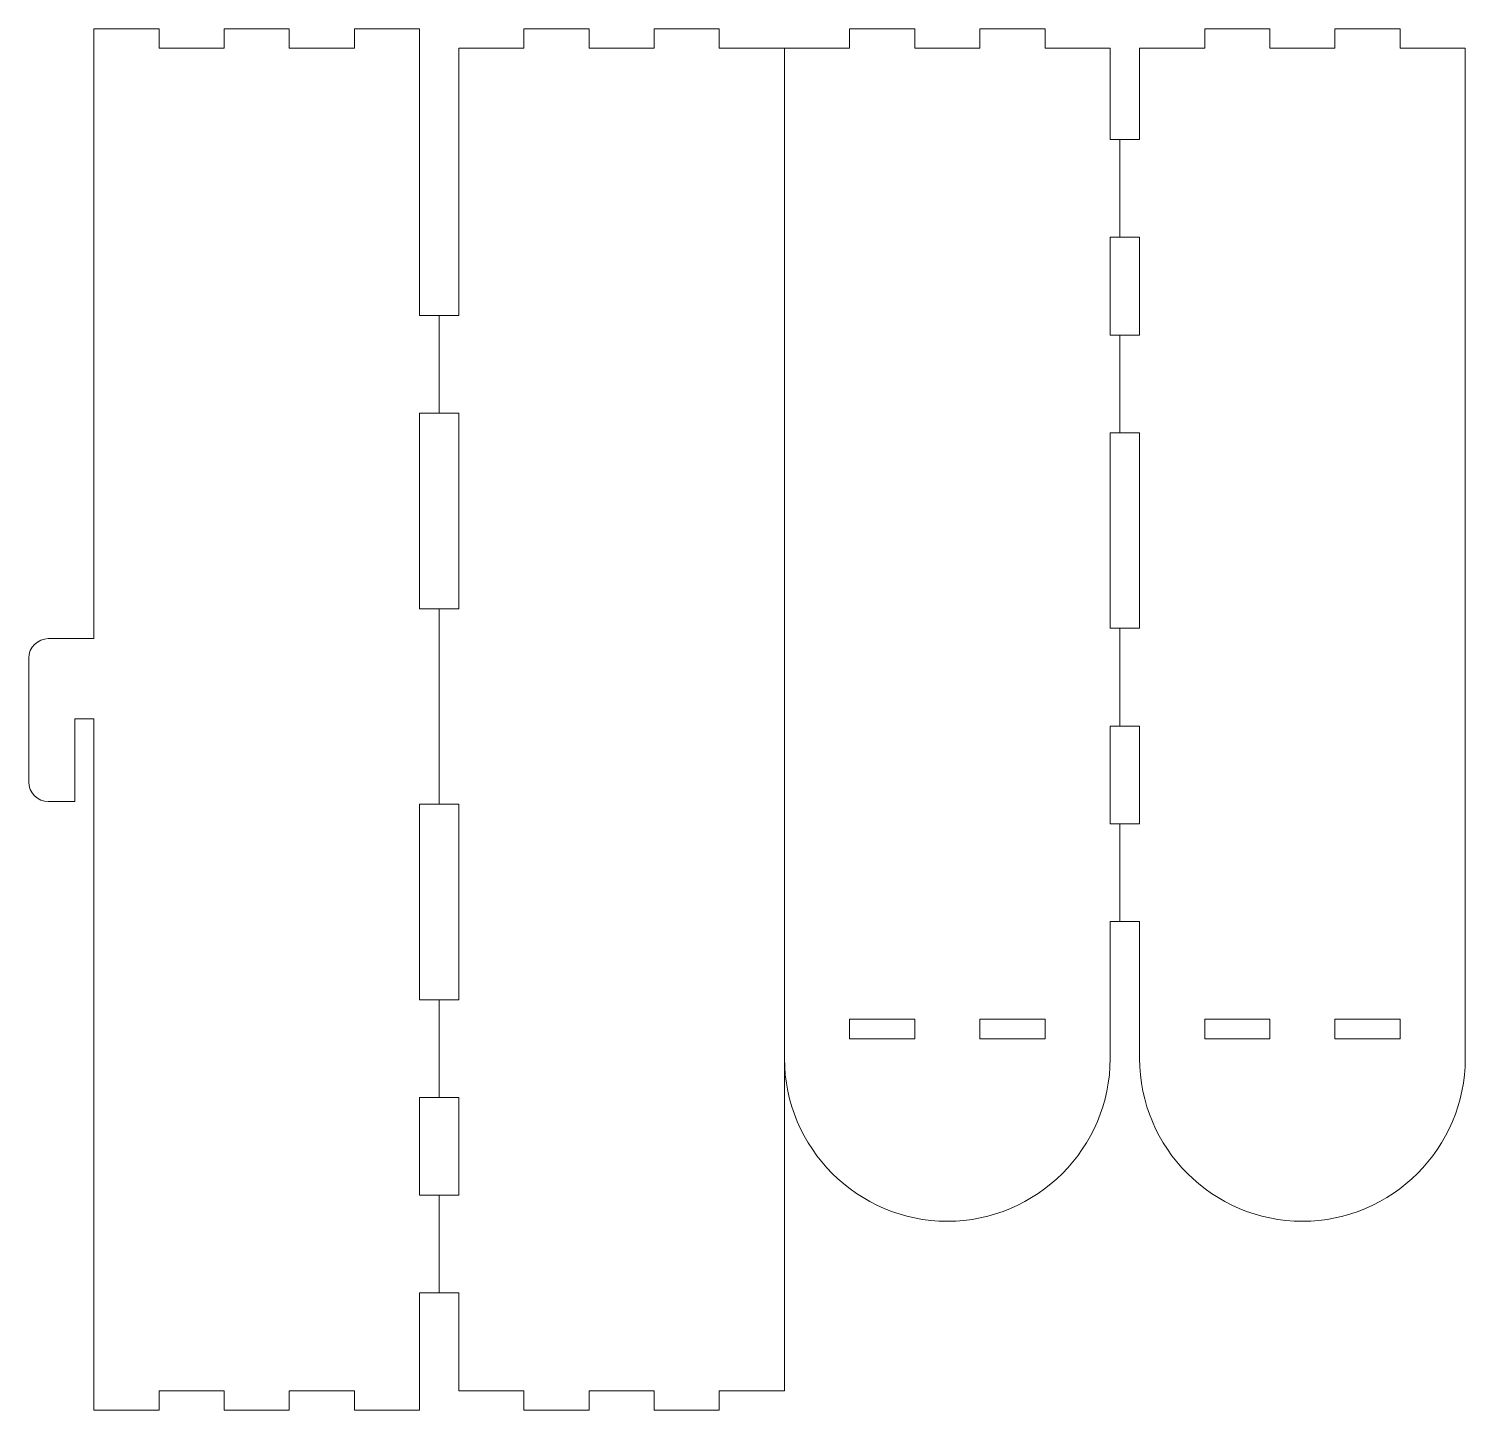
# Model space of a CAD drawing. Header units: millimetres. Extents: x -246 to 355, y -193 to 290.
# Drawn here: x -246.2 to -25.7, y -193.1 to 18.9 of the extents above; entities that cross this region are included whole.
import ezdxf

# ---------------------------------------------------------------- set-up
doc = ezdxf.new("R2010")
doc.units = ezdxf.units.MM
doc.header["$MEASUREMENT"] = 0
doc.layers.add('layer 1', color=7, linetype='Continuous')

msp = doc.modelspace()

# ---------------------------------------------------------------- linework, layer by layer
at = {"layer": 'layer 1', "color": 250, "lineweight": 20}
for points, knots in [([(-236.2443, 15.857), (-236.2443, 15.857), (-236.2443, 18.857), (-236.2443, 18.857), (-236.2443, 18.857), (-236.2443, 18.857), (-226.2443, 18.857), (-226.2443, 18.857), (-226.2443, 18.857), (-226.2443, 18.857), (-226.2443, 15.857), (-226.2443, 15.857)], [0, 0, 0, 0, 0.25, 0.25, 0.25, 0.25, 0.5, 0.5, 0.5, 0.5, 1, 1, 1, 1]), ([(-216.2443, 15.857), (-216.2443, 15.857), (-216.2443, 18.857), (-216.2443, 18.857), (-216.2443, 18.857), (-216.2443, 18.857), (-206.2443, 18.857), (-206.2443, 18.857), (-206.2443, 18.857), (-206.2443, 18.857), (-206.2443, 15.857), (-206.2443, 15.857)], [0, 0, 0, 0, 0.25, 0.25, 0.25, 0.25, 0.5, 0.5, 0.5, 0.5, 1, 1, 1, 1]), ([(-196.2443, 15.857), (-196.2443, 15.857), (-196.2443, 18.857), (-196.2443, 18.857), (-196.2443, 18.857), (-196.2443, 18.857), (-186.2443, 18.857), (-186.2443, 18.857), (-186.2443, 18.857), (-186.2443, 18.857), (-186.2443, 15.857), (-186.2443, 15.857)], [0, 0, 0, 0, 0.25, 0.25, 0.25, 0.25, 0.5, 0.5, 0.5, 0.5, 1, 1, 1, 1]), ([(-130.2443, 15.857), (-130.2443, 15.857), (-140.2443, 15.857), (-140.2443, 15.857), (-140.2443, 15.857), (-140.2443, 15.857), (-140.2443, 18.857), (-140.2443, 18.857), (-140.2443, 18.857), (-140.2443, 18.857), (-150.2443, 18.857), (-150.2443, 18.857), (-150.2443, 18.857), (-150.2443, 18.857), (-150.2443, 15.857), (-150.2443, 15.857), (-150.2443, 15.857), (-150.2443, 15.857), (-160.2443, 15.857), (-160.2443, 15.857), (-160.2443, 15.857), (-160.2443, 15.857), (-160.2443, 18.857), (-160.2443, 18.857), (-160.2443, 18.857), (-160.2443, 18.857), (-170.2443, 18.857), (-170.2443, 18.857), (-170.2443, 18.857), (-170.2443, 18.857), (-170.2443, 15.857), (-170.2443, 15.857), (-170.2443, 15.857), (-170.2443, 15.857), (-180.2443, 15.857), (-180.2443, 15.857), (-180.2443, 15.857), (-180.2443, 15.857), (-180.2443, -25.143), (-180.2443, -25.143), (-180.2443, -25.143), (-180.2443, -25.143), (-183.2443, -25.143), (-183.2443, -25.143)], [0, 0, 0, 0, 0.08333333, 0.08333333, 0.08333333, 0.08333333, 0.16666667, 0.16666667, 0.16666667, 0.16666667, 0.25, 0.25, 0.25, 0.25, 0.33333333, 0.33333333, 0.33333333, 0.33333333, 0.41666667, 0.41666667, 0.41666667, 0.41666667, 0.5, 0.5, 0.5, 0.5, 0.58333333, 0.58333333, 0.58333333, 0.58333333, 0.66666667, 0.66666667, 0.66666667, 0.66666667, 0.75, 0.75, 0.75, 0.75, 0.83333333, 0.83333333, 0.83333333, 0.83333333, 1, 1, 1, 1]), ([(-77.2443, -118.143), (-77.2443, -118.143), (-80.2443, -118.143), (-80.2443, -118.143), (-80.2443, -118.143), (-80.2443, -118.143), (-80.2443, -139.143), (-80.2443, -139.143), (-80.2443, -139.143), (-80.2443, -152.8931), (-91.4942, -164.143), (-105.2443, -164.143), (-105.2443, -164.143), (-118.9944, -164.143), (-130.2443, -152.8931), (-130.2443, -139.143), (-130.2443, -139.143), (-130.2443, -139.143), (-130.2443, 15.857), (-130.2443, 15.857), (-130.2443, 15.857), (-130.2443, 15.857), (-120.2443, 15.857), (-120.2443, 15.857), (-120.2443, 15.857), (-120.2443, 15.857), (-120.2443, 18.857), (-120.2443, 18.857), (-120.2443, 18.857), (-120.2443, 18.857), (-110.2443, 18.857), (-110.2443, 18.857), (-110.2443, 18.857), (-110.2443, 18.857), (-110.2443, 15.857), (-110.2443, 15.857), (-110.2443, 15.857), (-110.2443, 15.857), (-100.2443, 15.857), (-100.2443, 15.857), (-100.2443, 15.857), (-100.2443, 15.857), (-100.2443, 18.857), (-100.2443, 18.857), (-100.2443, 18.857), (-100.2443, 18.857), (-90.2443, 18.857), (-90.2443, 18.857), (-90.2443, 18.857), (-90.2443, 18.857), (-90.2443, 15.857), (-90.2443, 15.857), (-90.2443, 15.857), (-90.2443, 15.857), (-80.2443, 15.857), (-80.2443, 15.857), (-80.2443, 15.857), (-80.2443, 15.857), (-80.2443, 1.857), (-80.2443, 1.857), (-80.2443, 1.857), (-80.2443, 1.857), (-77.2443, 1.857), (-77.2443, 1.857)], [0, 0, 0, 0, 0.05882353, 0.05882353, 0.05882353, 0.05882353, 0.11764706, 0.11764706, 0.11764706, 0.11764706, 0.17647059, 0.17647059, 0.17647059, 0.17647059, 0.23529412, 0.23529412, 0.23529412, 0.23529412, 0.29411765, 0.29411765, 0.29411765, 0.29411765, 0.35294118, 0.35294118, 0.35294118, 0.35294118, 0.41176471, 0.41176471, 0.41176471, 0.41176471, 0.47058824, 0.47058824, 0.47058824, 0.47058824, 0.52941176, 0.52941176, 0.52941176, 0.52941176, 0.58823529, 0.58823529, 0.58823529, 0.58823529, 0.64705882, 0.64705882, 0.64705882, 0.64705882, 0.70588235, 0.70588235, 0.70588235, 0.70588235, 0.76470588, 0.76470588, 0.76470588, 0.76470588, 0.82352941, 0.82352941, 0.82352941, 0.82352941, 0.88235294, 0.88235294, 0.88235294, 0.88235294, 1, 1, 1, 1]), ([(-25.7443, -139.143), (-25.7443, -139.143), (-25.7443, 15.857), (-25.7443, 15.857), (-25.7443, 15.857), (-25.7443, 15.857), (-35.7443, 15.857), (-35.7443, 15.857), (-35.7443, 15.857), (-35.7443, 15.857), (-35.7443, 18.857), (-35.7443, 18.857), (-35.7443, 18.857), (-35.7443, 18.857), (-45.7443, 18.857), (-45.7443, 18.857), (-45.7443, 18.857), (-45.7443, 18.857), (-45.7443, 15.857), (-45.7443, 15.857), (-45.7443, 15.857), (-45.7443, 15.857), (-55.7443, 15.857), (-55.7443, 15.857), (-55.7443, 15.857), (-55.7443, 15.857), (-55.7443, 18.857), (-55.7443, 18.857), (-55.7443, 18.857), (-55.7443, 18.857), (-65.7443, 18.857), (-65.7443, 18.857), (-65.7443, 18.857), (-65.7443, 18.857), (-65.7443, 15.857), (-65.7443, 15.857), (-65.7443, 15.857), (-65.7443, 15.857), (-75.7443, 15.857), (-75.7443, 15.857), (-75.7443, 15.857), (-75.7443, 15.857), (-75.7443, 1.857), (-75.7443, 1.857), (-75.7443, 1.857), (-75.7443, 1.857), (-78.7443, 1.857), (-78.7443, 1.857), (-78.7443, 1.857), (-78.7443, 1.857), (-78.7443, -13.143), (-78.7443, -13.143), (-78.7443, -13.143), (-78.7443, -13.143), (-75.7443, -13.143), (-75.7443, -13.143), (-75.7443, -13.143), (-75.7443, -13.143), (-75.7443, -28.143), (-75.7443, -28.143), (-75.7443, -28.143), (-75.7443, -28.143), (-78.7443, -28.143), (-78.7443, -28.143), (-78.7443, -28.143), (-78.7443, -28.143), (-78.7443, -43.143), (-78.7443, -43.143), (-78.7443, -43.143), (-78.7443, -43.143), (-75.7443, -43.143), (-75.7443, -43.143), (-75.7443, -43.143), (-75.7443, -43.143), (-75.7443, -73.143), (-75.7443, -73.143), (-75.7443, -73.143), (-75.7443, -73.143), (-78.7443, -73.143), (-78.7443, -73.143), (-78.7443, -73.143), (-78.7443, -73.143), (-78.7443, -88.143), (-78.7443, -88.143), (-78.7443, -88.143), (-78.7443, -88.143), (-75.7443, -88.143), (-75.7443, -88.143), (-75.7443, -88.143), (-75.7443, -88.143), (-75.7443, -103.143), (-75.7443, -103.143), (-75.7443, -103.143), (-75.7443, -103.143), (-78.7443, -103.143), (-78.7443, -103.143), (-78.7443, -103.143), (-78.7443, -103.143), (-78.7443, -118.143), (-78.7443, -118.143), (-78.7443, -118.143), (-78.7443, -118.143), (-75.7443, -118.143), (-75.7443, -118.143), (-75.7443, -118.143), (-75.7443, -118.143), (-75.7443, -139.143), (-75.7443, -139.143), (-75.7443, -139.143), (-75.7443, -152.8931), (-64.4944, -164.143), (-50.7443, -164.143), (-50.7443, -164.143), (-36.9942, -164.143), (-25.7443, -152.8931), (-25.7443, -139.143)], [0, 0, 0, 0, 0.03333333, 0.03333333, 0.03333333, 0.03333333, 0.06666667, 0.06666667, 0.06666667, 0.06666667, 0.1, 0.1, 0.1, 0.1, 0.13333333, 0.13333333, 0.13333333, 0.13333333, 0.16666667, 0.16666667, 0.16666667, 0.16666667, 0.2, 0.2, 0.2, 0.2, 0.23333333, 0.23333333, 0.23333333, 0.23333333, 0.26666667, 0.26666667, 0.26666667, 0.26666667, 0.3, 0.3, 0.3, 0.3, 0.33333333, 0.33333333, 0.33333333, 0.33333333, 0.36666667, 0.36666667, 0.36666667, 0.36666667, 0.4, 0.4, 0.4, 0.4, 0.43333333, 0.43333333, 0.43333333, 0.43333333, 0.46666667, 0.46666667, 0.46666667, 0.46666667, 0.5, 0.5, 0.5, 0.5, 0.53333333, 0.53333333, 0.53333333, 0.53333333, 0.56666667, 0.56666667, 0.56666667, 0.56666667, 0.6, 0.6, 0.6, 0.6, 0.63333333, 0.63333333, 0.63333333, 0.63333333, 0.66666667, 0.66666667, 0.66666667, 0.66666667, 0.7, 0.7, 0.7, 0.7, 0.73333333, 0.73333333, 0.73333333, 0.73333333, 0.76666667, 0.76666667, 0.76666667, 0.76666667, 0.8, 0.8, 0.8, 0.8, 0.83333333, 0.83333333, 0.83333333, 0.83333333, 0.86666667, 0.86666667, 0.86666667, 0.86666667, 0.9, 0.9, 0.9, 0.9, 0.93333333, 0.93333333, 0.93333333, 0.93333333, 1, 1, 1, 1]), ([(-77.2443, -28.143), (-77.2443, -28.143), (-80.2443, -28.143), (-80.2443, -28.143), (-80.2443, -28.143), (-80.2443, -28.143), (-80.2443, -13.143), (-80.2443, -13.143), (-80.2443, -13.143), (-80.2443, -13.143), (-77.2443, -13.143), (-77.2443, -13.143)], [0, 0, 0, 0, 0.25, 0.25, 0.25, 0.25, 0.5, 0.5, 0.5, 0.5, 1, 1, 1, 1]), ([(-186.2443, -40.143), (-186.2443, -40.143), (-183.2443, -40.143), (-183.2443, -40.143), (-183.2443, -40.143), (-183.2443, -40.143), (-183.2443, -25.143), (-183.2443, -25.143), (-183.2443, -25.143), (-183.2443, -25.143), (-186.2443, -25.143), (-186.2443, -25.143)], [0, 0, 0, 0, 0.25, 0.25, 0.25, 0.25, 0.5, 0.5, 0.5, 0.5, 1, 1, 1, 1]), ([(-183.2443, -40.143), (-183.2443, -40.143), (-180.2443, -40.143), (-180.2443, -40.143), (-180.2443, -40.143), (-180.2443, -40.143), (-180.2443, -70.143), (-180.2443, -70.143), (-180.2443, -70.143), (-180.2443, -70.143), (-183.2443, -70.143), (-183.2443, -70.143)], [0, 0, 0, 0, 0.25, 0.25, 0.25, 0.25, 0.5, 0.5, 0.5, 0.5, 1, 1, 1, 1]), ([(-77.2443, -73.143), (-77.2443, -73.143), (-80.2443, -73.143), (-80.2443, -73.143), (-80.2443, -73.143), (-80.2443, -73.143), (-80.2443, -43.143), (-80.2443, -43.143), (-80.2443, -43.143), (-80.2443, -43.143), (-77.2443, -43.143), (-77.2443, -43.143)], [0, 0, 0, 0, 0.25, 0.25, 0.25, 0.25, 0.5, 0.5, 0.5, 0.5, 1, 1, 1, 1]), ([(-186.2443, -100.143), (-186.2443, -100.143), (-183.2443, -100.143), (-183.2443, -100.143), (-183.2443, -100.143), (-183.2443, -100.143), (-183.2443, -85.143), (-183.2443, -85.143), (-183.2443, -85.143), (-183.2443, -85.143), (-183.2443, -70.143), (-183.2443, -70.143), (-183.2443, -70.143), (-183.2443, -70.143), (-186.2443, -70.143), (-186.2443, -70.143)], [0, 0, 0, 0, 0.2, 0.2, 0.2, 0.2, 0.4, 0.4, 0.4, 0.4, 0.6, 0.6, 0.6, 0.6, 1, 1, 1, 1]), ([(-239.1443, -99.7388), (-239.1443, -99.7388), (-243.2443, -99.7388), (-243.2443, -99.7388), (-243.2443, -99.7388), (-244.8943, -99.7388), (-246.2443, -98.3888), (-246.2443, -96.7388), (-246.2443, -96.7388), (-246.2443, -96.7388), (-246.2443, -77.7388), (-246.2443, -77.7388), (-246.2443, -77.7388), (-246.2443, -76.0888), (-244.8943, -74.7388), (-243.2443, -74.7388), (-243.2443, -74.7388), (-243.2443, -74.7388), (-236.2443, -74.7388), (-236.2443, -74.7388)], [0, 0, 0, 0, 0.16666667, 0.16666667, 0.16666667, 0.16666667, 0.33333333, 0.33333333, 0.33333333, 0.33333333, 0.5, 0.5, 0.5, 0.5, 0.66666667, 0.66666667, 0.66666667, 0.66666667, 1, 1, 1, 1]), ([(-239.1443, -99.7388), (-239.1443, -99.7388), (-239.1443, -87.0388), (-239.1443, -87.0388), (-239.1443, -87.0388), (-239.1443, -87.0388), (-236.2443, -87.0388), (-236.2443, -87.0388), (-236.2443, -87.0388), (-236.2443, -87.0388), (-236.2443, -99.7388), (-236.2443, -99.7388)], [0, 0, 0, 0, 0.25, 0.25, 0.25, 0.25, 0.5, 0.5, 0.5, 0.5, 1, 1, 1, 1]), ([(-77.2443, -103.143), (-77.2443, -103.143), (-80.2443, -103.143), (-80.2443, -103.143), (-80.2443, -103.143), (-80.2443, -103.143), (-80.2443, -88.143), (-80.2443, -88.143), (-80.2443, -88.143), (-80.2443, -88.143), (-77.2443, -88.143), (-77.2443, -88.143)], [0, 0, 0, 0, 0.25, 0.25, 0.25, 0.25, 0.5, 0.5, 0.5, 0.5, 1, 1, 1, 1]), ([(-183.2443, -100.143), (-183.2443, -100.143), (-180.2443, -100.143), (-180.2443, -100.143), (-180.2443, -100.143), (-180.2443, -100.143), (-180.2443, -130.143), (-180.2443, -130.143), (-180.2443, -130.143), (-180.2443, -130.143), (-183.2443, -130.143), (-183.2443, -130.143)], [0, 0, 0, 0, 0.25, 0.25, 0.25, 0.25, 0.5, 0.5, 0.5, 0.5, 1, 1, 1, 1]), ([(-186.2443, -145.143), (-186.2443, -145.143), (-183.2443, -145.143), (-183.2443, -145.143), (-183.2443, -145.143), (-183.2443, -145.143), (-183.2443, -130.143), (-183.2443, -130.143), (-183.2443, -130.143), (-183.2443, -130.143), (-186.2443, -130.143), (-186.2443, -130.143)], [0, 0, 0, 0, 0.25, 0.25, 0.25, 0.25, 0.5, 0.5, 0.5, 0.5, 1, 1, 1, 1]), ([(-120.2443, -136.143), (-120.2443, -136.143), (-120.2443, -133.143), (-120.2443, -133.143), (-120.2443, -133.143), (-120.2443, -133.143), (-110.2443, -133.143), (-110.2443, -133.143), (-110.2443, -133.143), (-110.2443, -133.143), (-110.2443, -136.143), (-110.2443, -136.143), (-110.2443, -136.143), (-110.2443, -136.143), (-120.2443, -136.143), (-120.2443, -136.143)], [0, 0, 0, 0, 0.2, 0.2, 0.2, 0.2, 0.4, 0.4, 0.4, 0.4, 0.6, 0.6, 0.6, 0.6, 1, 1, 1, 1]), ([(-100.2443, -136.143), (-100.2443, -136.143), (-100.2443, -133.143), (-100.2443, -133.143), (-100.2443, -133.143), (-100.2443, -133.143), (-90.2443, -133.143), (-90.2443, -133.143), (-90.2443, -133.143), (-90.2443, -133.143), (-90.2443, -136.143), (-90.2443, -136.143), (-90.2443, -136.143), (-90.2443, -136.143), (-100.2443, -136.143), (-100.2443, -136.143)], [0, 0, 0, 0, 0.2, 0.2, 0.2, 0.2, 0.4, 0.4, 0.4, 0.4, 0.6, 0.6, 0.6, 0.6, 1, 1, 1, 1]), ([(-55.7443, -136.143), (-55.7443, -136.143), (-55.7443, -133.143), (-55.7443, -133.143), (-55.7443, -133.143), (-55.7443, -133.143), (-65.7443, -133.143), (-65.7443, -133.143), (-65.7443, -133.143), (-65.7443, -133.143), (-65.7443, -136.143), (-65.7443, -136.143), (-65.7443, -136.143), (-65.7443, -136.143), (-55.7443, -136.143), (-55.7443, -136.143)], [0, 0, 0, 0, 0.2, 0.2, 0.2, 0.2, 0.4, 0.4, 0.4, 0.4, 0.6, 0.6, 0.6, 0.6, 1, 1, 1, 1]), ([(-35.7443, -136.143), (-35.7443, -136.143), (-35.7443, -133.143), (-35.7443, -133.143), (-35.7443, -133.143), (-35.7443, -133.143), (-45.7443, -133.143), (-45.7443, -133.143), (-45.7443, -133.143), (-45.7443, -133.143), (-45.7443, -136.143), (-45.7443, -136.143), (-45.7443, -136.143), (-45.7443, -136.143), (-35.7443, -136.143), (-35.7443, -136.143)], [0, 0, 0, 0, 0.2, 0.2, 0.2, 0.2, 0.4, 0.4, 0.4, 0.4, 0.6, 0.6, 0.6, 0.6, 1, 1, 1, 1]), ([(-183.2443, -175.143), (-183.2443, -175.143), (-180.2443, -175.143), (-180.2443, -175.143), (-180.2443, -175.143), (-180.2443, -175.143), (-180.2443, -190.143), (-180.2443, -190.143), (-180.2443, -190.143), (-180.2443, -190.143), (-170.2443, -190.143), (-170.2443, -190.143), (-170.2443, -190.143), (-170.2443, -190.143), (-170.2443, -193.143), (-170.2443, -193.143), (-170.2443, -193.143), (-170.2443, -193.143), (-160.2443, -193.143), (-160.2443, -193.143), (-160.2443, -193.143), (-160.2443, -193.143), (-160.2443, -190.143), (-160.2443, -190.143), (-160.2443, -190.143), (-160.2443, -190.143), (-150.2443, -190.143), (-150.2443, -190.143), (-150.2443, -190.143), (-150.2443, -190.143), (-150.2443, -193.143), (-150.2443, -193.143), (-150.2443, -193.143), (-150.2443, -193.143), (-140.2443, -193.143), (-140.2443, -193.143), (-140.2443, -193.143), (-140.2443, -193.143), (-140.2443, -190.143), (-140.2443, -190.143), (-140.2443, -190.143), (-140.2443, -190.143), (-130.2443, -190.143), (-130.2443, -190.143), (-130.2443, -190.143), (-130.2443, -190.143), (-130.2443, -139.143), (-130.2443, -139.143)], [0, 0, 0, 0, 0.07692308, 0.07692308, 0.07692308, 0.07692308, 0.15384615, 0.15384615, 0.15384615, 0.15384615, 0.23076923, 0.23076923, 0.23076923, 0.23076923, 0.30769231, 0.30769231, 0.30769231, 0.30769231, 0.38461538, 0.38461538, 0.38461538, 0.38461538, 0.46153846, 0.46153846, 0.46153846, 0.46153846, 0.53846154, 0.53846154, 0.53846154, 0.53846154, 0.61538462, 0.61538462, 0.61538462, 0.61538462, 0.69230769, 0.69230769, 0.69230769, 0.69230769, 0.76923077, 0.76923077, 0.76923077, 0.76923077, 0.84615385, 0.84615385, 0.84615385, 0.84615385, 1, 1, 1, 1]), ([(-183.2443, -145.143), (-183.2443, -145.143), (-180.2443, -145.143), (-180.2443, -145.143), (-180.2443, -145.143), (-180.2443, -145.143), (-180.2443, -160.143), (-180.2443, -160.143), (-180.2443, -160.143), (-180.2443, -160.143), (-183.2443, -160.143), (-183.2443, -160.143)], [0, 0, 0, 0, 0.25, 0.25, 0.25, 0.25, 0.5, 0.5, 0.5, 0.5, 1, 1, 1, 1]), ([(-186.2443, -175.143), (-186.2443, -175.143), (-183.2443, -175.143), (-183.2443, -175.143), (-183.2443, -175.143), (-183.2443, -175.143), (-183.2443, -160.143), (-183.2443, -160.143), (-183.2443, -160.143), (-183.2443, -160.143), (-186.2443, -160.143), (-186.2443, -160.143)], [0, 0, 0, 0, 0.25, 0.25, 0.25, 0.25, 0.5, 0.5, 0.5, 0.5, 1, 1, 1, 1]), ([(-236.2443, -190.143), (-236.2443, -190.143), (-236.2443, -193.143), (-236.2443, -193.143), (-236.2443, -193.143), (-236.2443, -193.143), (-226.2443, -193.143), (-226.2443, -193.143), (-226.2443, -193.143), (-226.2443, -193.143), (-226.2443, -190.143), (-226.2443, -190.143)], [0, 0, 0, 0, 0.25, 0.25, 0.25, 0.25, 0.5, 0.5, 0.5, 0.5, 1, 1, 1, 1]), ([(-216.2443, -190.143), (-216.2443, -190.143), (-216.2443, -193.143), (-216.2443, -193.143), (-216.2443, -193.143), (-216.2443, -193.143), (-206.2443, -193.143), (-206.2443, -193.143), (-206.2443, -193.143), (-206.2443, -193.143), (-206.2443, -190.143), (-206.2443, -190.143)], [0, 0, 0, 0, 0.25, 0.25, 0.25, 0.25, 0.5, 0.5, 0.5, 0.5, 1, 1, 1, 1]), ([(-196.2443, -190.143), (-196.2443, -190.143), (-196.2443, -193.143), (-196.2443, -193.143), (-196.2443, -193.143), (-196.2443, -193.143), (-186.2443, -193.143), (-186.2443, -193.143), (-186.2443, -193.143), (-186.2443, -193.143), (-186.2443, -190.143), (-186.2443, -190.143)], [0, 0, 0, 0, 0.25, 0.25, 0.25, 0.25, 0.5, 0.5, 0.5, 0.5, 1, 1, 1, 1])]:
    msp.add_open_spline(points, degree=3, knots=knots, dxfattribs=at)
for points in [[(-236.2443, -74.7388), (-236.2443, -74.7388), (-236.2443, 15.857), (-236.2443, 15.857)], [(-226.2443, 15.857), (-226.2443, 15.857), (-216.2443, 15.857), (-216.2443, 15.857)], [(-206.2443, 15.857), (-206.2443, 15.857), (-196.2443, 15.857), (-196.2443, 15.857)], [(-186.2443, 15.857), (-186.2443, 15.857), (-186.2443, -25.143), (-186.2443, -25.143)], [(-186.2443, -40.143), (-186.2443, -40.143), (-186.2443, -70.143), (-186.2443, -70.143)], [(-236.2443, -190.143), (-236.2443, -190.143), (-236.2443, -99.7388), (-236.2443, -99.7388)], [(-186.2443, -100.143), (-186.2443, -100.143), (-186.2443, -130.143), (-186.2443, -130.143)], [(-186.2443, -145.143), (-186.2443, -145.143), (-186.2443, -160.143), (-186.2443, -160.143)], [(-186.2443, -175.143), (-186.2443, -175.143), (-186.2443, -190.143), (-186.2443, -190.143)], [(-216.2443, -190.143), (-216.2443, -190.143), (-226.2443, -190.143), (-226.2443, -190.143)], [(-196.2443, -190.143), (-196.2443, -190.143), (-206.2443, -190.143), (-206.2443, -190.143)]]:
    msp.add_open_spline(points, degree=3, dxfattribs=at)

doc.saveas('drawing.dxf')
